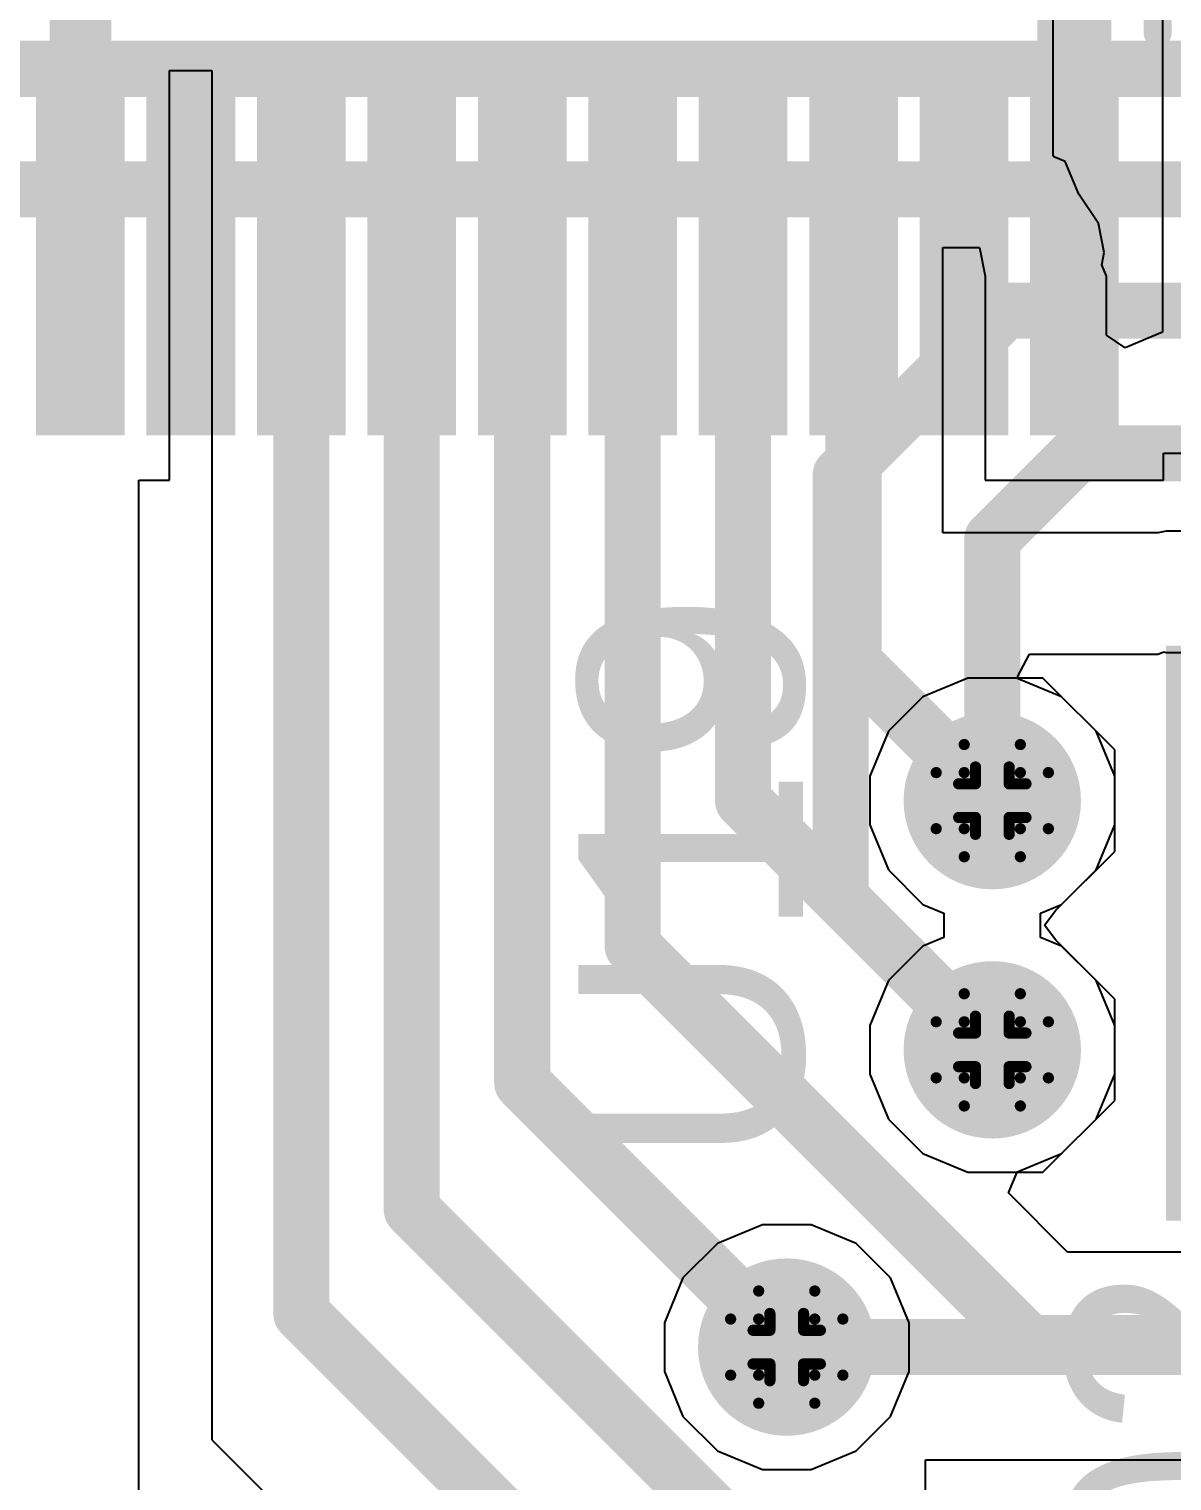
# Model space of a CAD drawing. Header units: inches. Extents: x -4 to 5258, y -4 to 5281.
# Drawn here: x 95.95 to 101.13, y 23.54 to 30.12 of the extents above; entities that cross this region are included whole.
import ezdxf

# ---------------------------------------------------------------- set-up
doc = ezdxf.new("R2010")
doc.units = ezdxf.units.IN
for name, color, linetype in [('Bottom Layer', 5, 'Continuous'), ('Bottom Solder', 6, 'Continuous'), ('Drill Drawing', 1, 'Continuous'), ('Layer 1', 16, 'Continuous'), ('Layer 2', 76, 'Continuous'), ('Top Layer', 1, 'Continuous'), ('Top Overlay', 2, 'Continuous'), ('Top Paste', 8, 'Continuous'), ('Top Solder', 216, 'Continuous'), ('Via Holes', 16, 'Continuous')]:
    doc.layers.add(name, color=color, linetype=linetype)
doc.styles.add('Arial', font='', dxfattribs={"height": 0.2})
doc.styles.get('Arial').set_extended_font_data('Arial')

# ---------------------------------------------------------------- blocks, each defined once
blk = doc.blocks.new('HTSSOP_38_EP_4_4___14')
at = {"layer": 'Top Layer'}
for points in [[(3.6, 4.65), (3.6, 4.35), (2, 4.35), (2, 4.65)], [(3.6, 4.1501), (3.6, 3.8501), (2, 3.8501), (2, 4.1501)], [(3.6, 3.65), (3.6, 3.35), (2, 3.35), (2, 3.65)], [(3.6, 3.1501), (3.6, 2.8501), (2, 2.8501), (2, 3.1501)], [(3.6, 2.65), (3.6, 2.35), (2, 2.35), (2, 2.65)], [(3.6, 2.1501), (3.6, 1.8501), (2, 1.8501), (2, 2.1501)], [(3.6, 1.65), (3.6, 1.35), (2, 1.35), (2, 1.65)], [(3.6, 1.1501), (3.6, 0.8501), (2, 0.8501), (2, 1.1501)], [(3.6, 0.65), (3.6, 0.35), (2, 0.35), (2, 0.65)], [(3.6, 0.1501), (3.6, -0.1499), (2, -0.1499), (2, 0.1501)]]:
    blk.add_hatch(color=1, dxfattribs=at).paths.add_polyline_path(points)
at = {"layer": 'Top Paste'}
for points in [[(3.6, 4.65), (3.6, 4.35), (2, 4.35), (2, 4.65)], [(3.6, 4.1501), (3.6, 3.8501), (2, 3.8501), (2, 4.1501)], [(3.6, 3.65), (3.6, 3.35), (2, 3.35), (2, 3.65)], [(3.6, 3.1501), (3.6, 2.8501), (2, 2.8501), (2, 3.1501)], [(3.6, 2.65), (3.6, 2.35), (2, 2.35), (2, 2.65)], [(3.6, 2.1501), (3.6, 1.8501), (2, 1.8501), (2, 2.1501)], [(3.6, 1.65), (3.6, 1.35), (2, 1.35), (2, 1.65)], [(3.6, 1.1501), (3.6, 0.8501), (2, 0.8501), (2, 1.1501)], [(3.6, 0.65), (3.6, 0.35), (2, 0.35), (2, 0.65)], [(3.6, 0.1501), (3.6, -0.1499), (2, -0.1499), (2, 0.1501)]]:
    blk.add_hatch(color=8, dxfattribs=at).paths.add_polyline_path(points)
at = {"layer": 'Top Solder'}
for points in [[(3.6508, 4.7008), (3.6508, 4.2992), (1.9492, 4.2992), (1.9492, 4.7008)], [(3.6508, 4.2009), (3.6508, 3.7993), (1.9492, 3.7993), (1.9492, 4.2009)], [(3.6508, 3.7008), (3.6508, 3.2992), (1.9492, 3.2992), (1.9492, 3.7008)], [(3.6508, 3.2009), (3.6508, 2.7993), (1.9492, 2.7993), (1.9492, 3.2009)], [(3.6508, 2.7008), (3.6508, 2.2992), (1.9492, 2.2992), (1.9492, 2.7008)], [(3.6508, 2.2009), (3.6508, 1.7993), (1.9492, 1.7993), (1.9492, 2.2009)], [(3.6508, 1.7008), (3.6508, 1.2992), (1.9492, 1.2992), (1.9492, 1.7008)], [(3.6508, 1.2009), (3.6508, 0.7993), (1.9492, 0.7993), (1.9492, 1.2009)], [(3.6508, 0.7008), (3.6508, 0.2992), (1.9492, 0.2992), (1.9492, 0.7008)], [(3.6508, 0.2009), (3.6508, -0.2007), (1.9492, -0.2007), (1.9492, 0.2009)]]:
    blk.add_hatch(color=216, dxfattribs=at).paths.add_polyline_path(points)
at = {"layer": 'Top Overlay'}
blk.add_lwpolyline([(1.8288, 4.8768, 0.127, 0.127, 0), (-1.8542, 4.8768, 0.127, 0.127, 0)], format="xyseb", dxfattribs=at)
blk.add_lwpolyline([(1.7971, 4.8768, 0.0635, 0.0635, 1), (1.8605, 4.8768, 0.0635, 0.0635, 1)], format="xyseb", close=True, dxfattribs=at)

msp = doc.modelspace()

# ---------------------------------------------------------------- hatches: boundary and pattern name
at = {"layer": 'Bottom Layer'}
h = msp.add_hatch(color=5, dxfattribs=at)
edge = h.paths.add_edge_path()
edge.add_arc((100.3137, 26.6233), 0.3, 0, 360)
h = msp.add_hatch(color=5, dxfattribs=at)
edge = h.paths.add_edge_path()
edge.add_arc((100.3137, 25.4952), 0.3, 0, 360)
h = msp.add_hatch(color=5, dxfattribs=at)
edge = h.paths.add_edge_path()
edge.add_arc((99.3831, 24.1496), 0.3, 0, 360)
at = {"layer": 'Bottom Solder'}
h = msp.add_hatch(color=6, dxfattribs=at)
edge = h.paths.add_edge_path()
edge.add_arc((100.3137, 26.6233), 0.4016, 0, 360)
h = msp.add_hatch(color=6, dxfattribs=at)
edge = h.paths.add_edge_path()
edge.add_arc((100.3137, 25.4952), 0.4016, 0, 360)
h = msp.add_hatch(color=6, dxfattribs=at)
edge = h.paths.add_edge_path()
edge.add_arc((99.3831, 24.1496), 0.4016, 0, 360)
at = {"layer": 'Layer 1'}
h = msp.add_hatch(color=16, dxfattribs=at)
edge = h.paths.add_edge_path()
edge.add_arc((100.3137, 26.6233), 0.3, 0, 360)
h = msp.add_hatch(color=16, dxfattribs=at)
edge = h.paths.add_edge_path()
edge.add_arc((100.3137, 25.4952), 0.3, 0, 360)
h = msp.add_hatch(color=16, dxfattribs=at)
edge = h.paths.add_edge_path()
edge.add_arc((99.3831, 24.1496), 0.3, 0, 360)
at = {"layer": 'Layer 2'}
h = msp.add_hatch(color=76, dxfattribs=at)
edge = h.paths.add_edge_path()
edge.add_arc((100.3137, 26.6233), 0.3, 0, 360)
h = msp.add_hatch(color=76, dxfattribs=at)
edge = h.paths.add_edge_path()
edge.add_arc((100.3137, 25.4952), 0.3, 0, 360)
h = msp.add_hatch(color=76, dxfattribs=at)
edge = h.paths.add_edge_path()
edge.add_arc((99.3831, 24.1496), 0.3, 0, 360)
at = {"layer": 'Top Layer'}
msp.add_hatch(color=1, dxfattribs=at).paths.add_polyline_path([(106.3405, 27.3251), (101.1005, 27.3251), (101.1005, 24.7222), (106.3405, 24.7222)])
h = msp.add_hatch(color=1, dxfattribs=at)
edge = h.paths.add_edge_path()
edge.add_arc((100.3137, 26.6233), 0.3, 0, 360)
h = msp.add_hatch(color=1, dxfattribs=at)
edge = h.paths.add_edge_path()
edge.add_arc((100.3137, 25.4952), 0.3, 0, 360)
h = msp.add_hatch(color=1, dxfattribs=at)
edge = h.paths.add_edge_path()
edge.add_arc((99.3831, 24.1496), 0.3, 0, 360)
at = {"layer": 'Top Solder'}
h = msp.add_hatch(color=216, dxfattribs=at)
edge = h.paths.add_edge_path()
edge.add_arc((100.3137, 26.6233), 0.4016, 0, 360)
h = msp.add_hatch(color=216, dxfattribs=at)
edge = h.paths.add_edge_path()
edge.add_arc((100.3137, 25.4952), 0.4016, 0, 360)
h = msp.add_hatch(color=216, dxfattribs=at)
edge = h.paths.add_edge_path()
edge.add_arc((99.3831, 24.1496), 0.4016, 0, 360)
at = {"layer": 'Via Holes'}
h = msp.add_hatch(color=7, dxfattribs=at)
edge = h.paths.add_edge_path()
edge.add_arc((100.3137, 26.6233), 0.15, 0, 360)
h = msp.add_hatch(color=7, dxfattribs=at)
edge = h.paths.add_edge_path()
edge.add_arc((100.3137, 25.4952), 0.15, 0, 360)
h = msp.add_hatch(color=7, dxfattribs=at)
edge = h.paths.add_edge_path()
edge.add_arc((99.3831, 24.1496), 0.15, 0, 360)

# ---------------------------------------------------------------- linework, layer by layer
at = {"layer": 'Bottom Layer'}
for p, q in [((100.2035, 27.1773), (99.9999, 27.093)), ((100.4239, 27.1773), (100.2035, 27.1773)), ((100.6275, 27.093), (100.4239, 27.1773)), ((99.9999, 27.093), (99.8441, 26.9371)), ((100.7834, 26.9371), (100.6275, 27.093)), ((99.8441, 26.9371), (99.7597, 26.7335)), ((100.8677, 26.7335), (100.7834, 26.9371)), ((99.7597, 26.7335), (99.7597, 26.5131)), ((100.8677, 26.5131), (100.8677, 26.7335)), ((99.7597, 26.5131), (99.8441, 26.3095)), ((100.7834, 26.3095), (100.8677, 26.5131)), ((99.8441, 26.3095), (99.9999, 26.1536)), ((100.6275, 26.1536), (100.7834, 26.3095)), ((99.9999, 26.1536), (100.095, 26.1142)), ((100.095, 26.1142), (100.095, 26.0043)), ((100.5324, 26.1142), (100.6275, 26.1536)), ((100.5324, 26.0043), (100.5324, 26.1142)), ((99.9999, 25.9649), (99.8441, 25.809)), ((100.095, 26.0043), (99.9999, 25.9649)), ((100.6275, 25.9649), (100.5324, 26.0043)), ((100.7834, 25.809), (100.6275, 25.9649)), ((99.8441, 25.809), (99.7597, 25.6054)), ((100.8677, 25.6054), (100.7834, 25.809)), ((99.7597, 25.6054), (99.7597, 25.385)), ((100.8677, 25.385), (100.8677, 25.6054)), ((99.7597, 25.385), (99.8441, 25.1814)), ((100.7834, 25.1814), (100.8677, 25.385)), ((99.8441, 25.1814), (99.9999, 25.0256)), ((100.6275, 25.0256), (100.7834, 25.1814)), ((99.9999, 25.0256), (100.2035, 24.9412)), ((100.4239, 24.9412), (100.6275, 25.0256)), ((100.2035, 24.9412), (100.4239, 24.9412)), ((99.2729, 24.7036), (99.0693, 24.6193)), ((99.4933, 24.7036), (99.2729, 24.7036)), ((99.6969, 24.6193), (99.4933, 24.7036)), ((99.0693, 24.6193), (98.9134, 24.4634)), ((99.8528, 24.4634), (99.6969, 24.6193)), ((98.9134, 24.4634), (98.8291, 24.2598)), ((99.9371, 24.2598), (99.8528, 24.4634)), ((98.8291, 24.2598), (98.8291, 24.0394)), ((99.9371, 24.0394), (99.9371, 24.2598)), ((98.8291, 24.0394), (98.9134, 23.8358)), ((99.8528, 23.8358), (99.9371, 24.0394)), ((98.9134, 23.8358), (99.0693, 23.68)), ((99.6969, 23.68), (99.8528, 23.8358)), ((99.0693, 23.68), (99.2729, 23.5956)), ((99.4933, 23.5956), (99.6969, 23.68)), ((99.2729, 23.5956), (99.4933, 23.5956))]:
    msp.add_line(p, q, dxfattribs=at)
at = {"layer": 'Drill Drawing'}
for points in [[(100.1867, 26.7503, 0.0508, 0.0508, 0), (100.1867, 26.8773, 0.0508, 0.0508, 0)], [(100.1867, 26.8773, 0.0508, 0.0508, 0), (100.4407, 26.8773, 0.0508, 0.0508, 0)], [(100.4407, 26.7503, 0.0508, 0.0508, 0), (100.4407, 26.8773, 0.0508, 0.0508, 0)], [(100.0597, 26.4963, 0.0508, 0.0508, 0), (100.0597, 26.7503, 0.0508, 0.0508, 0)], [(100.0597, 26.7503, 0.0508, 0.0508, 0), (100.1867, 26.7503, 0.0508, 0.0508, 0)], [(100.2375, 26.6995, 0.0508, 0.0508, 0), (100.2375, 26.7757, 0.0508, 0.0508, 0)], [(100.2375, 26.7757, 0.0508, 0.0508, 0), (100.3899, 26.7757, 0.0508, 0.0508, 0)], [(100.3899, 26.6995, 0.0508, 0.0508, 0), (100.3899, 26.7757, 0.0508, 0.0508, 0)], [(100.4407, 26.7503, 0.0508, 0.0508, 0), (100.5677, 26.7503, 0.0508, 0.0508, 0)], [(100.5677, 26.4963, 0.0508, 0.0508, 0), (100.5677, 26.7503, 0.0508, 0.0508, 0)], [(100.1613, 26.5471, 0.0508, 0.0508, 0), (100.1613, 26.6995, 0.0508, 0.0508, 0)], [(100.1613, 26.6995, 0.0508, 0.0508, 0), (100.2375, 26.6995, 0.0508, 0.0508, 0)], [(100.3899, 26.6995, 0.0508, 0.0508, 0), (100.4661, 26.6995, 0.0508, 0.0508, 0)], [(100.4661, 26.5471, 0.0508, 0.0508, 0), (100.4661, 26.6995, 0.0508, 0.0508, 0)], [(100.1613, 26.5471, 0.0508, 0.0508, 0), (100.2375, 26.5471, 0.0508, 0.0508, 0)], [(100.2375, 26.4709, 0.0508, 0.0508, 0), (100.2375, 26.5471, 0.0508, 0.0508, 0)], [(100.3899, 26.5471, 0.0508, 0.0508, 0), (100.4661, 26.5471, 0.0508, 0.0508, 0)], [(100.3899, 26.4709, 0.0508, 0.0508, 0), (100.3899, 26.5471, 0.0508, 0.0508, 0)], [(100.0597, 26.4963, 0.0508, 0.0508, 0), (100.1867, 26.4963, 0.0508, 0.0508, 0)], [(100.1867, 26.3693, 0.0508, 0.0508, 0), (100.1867, 26.4963, 0.0508, 0.0508, 0)], [(100.2375, 26.4709, 0.0508, 0.0508, 0), (100.3899, 26.4709, 0.0508, 0.0508, 0)], [(100.4407, 26.4963, 0.0508, 0.0508, 0), (100.5677, 26.4963, 0.0508, 0.0508, 0)], [(100.4407, 26.3693, 0.0508, 0.0508, 0), (100.4407, 26.4963, 0.0508, 0.0508, 0)], [(100.1867, 26.3693, 0.0508, 0.0508, 0), (100.4407, 26.3693, 0.0508, 0.0508, 0)], [(100.1867, 25.6222, 0.0508, 0.0508, 0), (100.1867, 25.7492, 0.0508, 0.0508, 0)], [(100.1867, 25.7492, 0.0508, 0.0508, 0), (100.4407, 25.7492, 0.0508, 0.0508, 0)], [(100.4407, 25.6222, 0.0508, 0.0508, 0), (100.4407, 25.7492, 0.0508, 0.0508, 0)], [(100.0597, 25.3682, 0.0508, 0.0508, 0), (100.0597, 25.6222, 0.0508, 0.0508, 0)], [(100.0597, 25.6222, 0.0508, 0.0508, 0), (100.1867, 25.6222, 0.0508, 0.0508, 0)], [(100.2375, 25.5714, 0.0508, 0.0508, 0), (100.2375, 25.6476, 0.0508, 0.0508, 0)], [(100.2375, 25.6476, 0.0508, 0.0508, 0), (100.3899, 25.6476, 0.0508, 0.0508, 0)], [(100.3899, 25.5714, 0.0508, 0.0508, 0), (100.3899, 25.6476, 0.0508, 0.0508, 0)], [(100.4407, 25.6222, 0.0508, 0.0508, 0), (100.5677, 25.6222, 0.0508, 0.0508, 0)], [(100.5677, 25.3682, 0.0508, 0.0508, 0), (100.5677, 25.6222, 0.0508, 0.0508, 0)], [(100.1613, 25.419, 0.0508, 0.0508, 0), (100.1613, 25.5714, 0.0508, 0.0508, 0)], [(100.1613, 25.5714, 0.0508, 0.0508, 0), (100.2375, 25.5714, 0.0508, 0.0508, 0)], [(100.3899, 25.5714, 0.0508, 0.0508, 0), (100.4661, 25.5714, 0.0508, 0.0508, 0)], [(100.4661, 25.419, 0.0508, 0.0508, 0), (100.4661, 25.5714, 0.0508, 0.0508, 0)], [(100.1613, 25.419, 0.0508, 0.0508, 0), (100.2375, 25.419, 0.0508, 0.0508, 0)], [(100.2375, 25.3428, 0.0508, 0.0508, 0), (100.2375, 25.419, 0.0508, 0.0508, 0)], [(100.3899, 25.419, 0.0508, 0.0508, 0), (100.4661, 25.419, 0.0508, 0.0508, 0)], [(100.3899, 25.3428, 0.0508, 0.0508, 0), (100.3899, 25.419, 0.0508, 0.0508, 0)], [(100.0597, 25.3682, 0.0508, 0.0508, 0), (100.1867, 25.3682, 0.0508, 0.0508, 0)], [(100.1867, 25.2412, 0.0508, 0.0508, 0), (100.1867, 25.3682, 0.0508, 0.0508, 0)], [(100.4407, 25.3682, 0.0508, 0.0508, 0), (100.5677, 25.3682, 0.0508, 0.0508, 0)], [(100.4407, 25.2412, 0.0508, 0.0508, 0), (100.4407, 25.3682, 0.0508, 0.0508, 0)], [(100.2375, 25.3428, 0.0508, 0.0508, 0), (100.3899, 25.3428, 0.0508, 0.0508, 0)], [(100.1867, 25.2412, 0.0508, 0.0508, 0), (100.4407, 25.2412, 0.0508, 0.0508, 0)], [(99.2561, 24.2766, 0.0508, 0.0508, 0), (99.2561, 24.4036, 0.0508, 0.0508, 0)], [(99.2561, 24.4036, 0.0508, 0.0508, 0), (99.5101, 24.4036, 0.0508, 0.0508, 0)], [(99.5101, 24.2766, 0.0508, 0.0508, 0), (99.5101, 24.4036, 0.0508, 0.0508, 0)], [(99.3069, 24.2258, 0.0508, 0.0508, 0), (99.3069, 24.302, 0.0508, 0.0508, 0)], [(99.3069, 24.302, 0.0508, 0.0508, 0), (99.4593, 24.302, 0.0508, 0.0508, 0)], [(99.4593, 24.2258, 0.0508, 0.0508, 0), (99.4593, 24.302, 0.0508, 0.0508, 0)], [(99.1291, 24.0226, 0.0508, 0.0508, 0), (99.1291, 24.2766, 0.0508, 0.0508, 0)], [(99.1291, 24.2766, 0.0508, 0.0508, 0), (99.2561, 24.2766, 0.0508, 0.0508, 0)], [(99.5101, 24.2766, 0.0508, 0.0508, 0), (99.6371, 24.2766, 0.0508, 0.0508, 0)], [(99.6371, 24.0226, 0.0508, 0.0508, 0), (99.6371, 24.2766, 0.0508, 0.0508, 0)], [(99.2307, 24.0734, 0.0508, 0.0508, 0), (99.2307, 24.2258, 0.0508, 0.0508, 0)], [(99.2307, 24.2258, 0.0508, 0.0508, 0), (99.3069, 24.2258, 0.0508, 0.0508, 0)], [(99.4593, 24.2258, 0.0508, 0.0508, 0), (99.5355, 24.2258, 0.0508, 0.0508, 0)], [(99.5355, 24.0734, 0.0508, 0.0508, 0), (99.5355, 24.2258, 0.0508, 0.0508, 0)], [(99.2307, 24.0734, 0.0508, 0.0508, 0), (99.3069, 24.0734, 0.0508, 0.0508, 0)], [(99.3069, 23.9972, 0.0508, 0.0508, 0), (99.3069, 24.0734, 0.0508, 0.0508, 0)], [(99.4593, 24.0734, 0.0508, 0.0508, 0), (99.5355, 24.0734, 0.0508, 0.0508, 0)], [(99.4593, 23.9972, 0.0508, 0.0508, 0), (99.4593, 24.0734, 0.0508, 0.0508, 0)], [(99.1291, 24.0226, 0.0508, 0.0508, 0), (99.2561, 24.0226, 0.0508, 0.0508, 0)], [(99.2561, 23.8956, 0.0508, 0.0508, 0), (99.2561, 24.0226, 0.0508, 0.0508, 0)], [(99.3069, 23.9972, 0.0508, 0.0508, 0), (99.4593, 23.9972, 0.0508, 0.0508, 0)], [(99.5101, 24.0226, 0.0508, 0.0508, 0), (99.6371, 24.0226, 0.0508, 0.0508, 0)], [(99.5101, 23.8956, 0.0508, 0.0508, 0), (99.5101, 24.0226, 0.0508, 0.0508, 0)], [(99.2561, 23.8956, 0.0508, 0.0508, 0), (99.5101, 23.8956, 0.0508, 0.0508, 0)]]:
    msp.add_lwpolyline(points, format="xyseb", dxfattribs=at)
for points in [[(100.174, 26.8773, 0.0254, 0.0254, 1), (100.1994, 26.8773, 0.0254, 0.0254, 1)], [(100.174, 26.8773, 0.0254, 0.0254, 1), (100.1994, 26.8773, 0.0254, 0.0254, 1)], [(100.428, 26.8773, 0.0254, 0.0254, 1), (100.4534, 26.8773, 0.0254, 0.0254, 1)], [(100.428, 26.8773, 0.0254, 0.0254, 1), (100.4534, 26.8773, 0.0254, 0.0254, 1)], [(100.047, 26.7503, 0.0254, 0.0254, 1), (100.0724, 26.7503, 0.0254, 0.0254, 1)], [(100.047, 26.7503, 0.0254, 0.0254, 1), (100.0724, 26.7503, 0.0254, 0.0254, 1)], [(100.174, 26.7503, 0.0254, 0.0254, 1), (100.1994, 26.7503, 0.0254, 0.0254, 1)], [(100.174, 26.7503, 0.0254, 0.0254, 1), (100.1994, 26.7503, 0.0254, 0.0254, 1)], [(100.2248, 26.7757, 0.0254, 0.0254, 1), (100.2502, 26.7757, 0.0254, 0.0254, 1)], [(100.2248, 26.7757, 0.0254, 0.0254, 1), (100.2502, 26.7757, 0.0254, 0.0254, 1)], [(100.3772, 26.7757, 0.0254, 0.0254, 1), (100.4026, 26.7757, 0.0254, 0.0254, 1)], [(100.3772, 26.7757, 0.0254, 0.0254, 1), (100.4026, 26.7757, 0.0254, 0.0254, 1)], [(100.428, 26.7503, 0.0254, 0.0254, 1), (100.4534, 26.7503, 0.0254, 0.0254, 1)], [(100.428, 26.7503, 0.0254, 0.0254, 1), (100.4534, 26.7503, 0.0254, 0.0254, 1)], [(100.555, 26.7503, 0.0254, 0.0254, 1), (100.5804, 26.7503, 0.0254, 0.0254, 1)], [(100.555, 26.7503, 0.0254, 0.0254, 1), (100.5804, 26.7503, 0.0254, 0.0254, 1)], [(100.1486, 26.6995, 0.0254, 0.0254, 1), (100.174, 26.6995, 0.0254, 0.0254, 1)], [(100.1486, 26.6995, 0.0254, 0.0254, 1), (100.174, 26.6995, 0.0254, 0.0254, 1)], [(100.2248, 26.6995, 0.0254, 0.0254, 1), (100.2502, 26.6995, 0.0254, 0.0254, 1)], [(100.2248, 26.6995, 0.0254, 0.0254, 1), (100.2502, 26.6995, 0.0254, 0.0254, 1)], [(100.3772, 26.6995, 0.0254, 0.0254, 1), (100.4026, 26.6995, 0.0254, 0.0254, 1)], [(100.3772, 26.6995, 0.0254, 0.0254, 1), (100.4026, 26.6995, 0.0254, 0.0254, 1)], [(100.4534, 26.6995, 0.0254, 0.0254, 1), (100.4788, 26.6995, 0.0254, 0.0254, 1)], [(100.4534, 26.6995, 0.0254, 0.0254, 1), (100.4788, 26.6995, 0.0254, 0.0254, 1)], [(100.1486, 26.5471, 0.0254, 0.0254, 1), (100.174, 26.5471, 0.0254, 0.0254, 1)], [(100.1486, 26.5471, 0.0254, 0.0254, 1), (100.174, 26.5471, 0.0254, 0.0254, 1)], [(100.2248, 26.5471, 0.0254, 0.0254, 1), (100.2502, 26.5471, 0.0254, 0.0254, 1)], [(100.2248, 26.5471, 0.0254, 0.0254, 1), (100.2502, 26.5471, 0.0254, 0.0254, 1)], [(100.3772, 26.5471, 0.0254, 0.0254, 1), (100.4026, 26.5471, 0.0254, 0.0254, 1)], [(100.3772, 26.5471, 0.0254, 0.0254, 1), (100.4026, 26.5471, 0.0254, 0.0254, 1)], [(100.4534, 26.5471, 0.0254, 0.0254, 1), (100.4788, 26.5471, 0.0254, 0.0254, 1)], [(100.4534, 26.5471, 0.0254, 0.0254, 1), (100.4788, 26.5471, 0.0254, 0.0254, 1)], [(100.047, 26.4963, 0.0254, 0.0254, 1), (100.0724, 26.4963, 0.0254, 0.0254, 1)], [(100.047, 26.4963, 0.0254, 0.0254, 1), (100.0724, 26.4963, 0.0254, 0.0254, 1)], [(100.174, 26.4963, 0.0254, 0.0254, 1), (100.1994, 26.4963, 0.0254, 0.0254, 1)], [(100.174, 26.4963, 0.0254, 0.0254, 1), (100.1994, 26.4963, 0.0254, 0.0254, 1)], [(100.2248, 26.4709, 0.0254, 0.0254, 1), (100.2502, 26.4709, 0.0254, 0.0254, 1)], [(100.2248, 26.4709, 0.0254, 0.0254, 1), (100.2502, 26.4709, 0.0254, 0.0254, 1)], [(100.3772, 26.4709, 0.0254, 0.0254, 1), (100.4026, 26.4709, 0.0254, 0.0254, 1)], [(100.3772, 26.4709, 0.0254, 0.0254, 1), (100.4026, 26.4709, 0.0254, 0.0254, 1)], [(100.428, 26.4963, 0.0254, 0.0254, 1), (100.4534, 26.4963, 0.0254, 0.0254, 1)], [(100.428, 26.4963, 0.0254, 0.0254, 1), (100.4534, 26.4963, 0.0254, 0.0254, 1)], [(100.555, 26.4963, 0.0254, 0.0254, 1), (100.5804, 26.4963, 0.0254, 0.0254, 1)], [(100.555, 26.4963, 0.0254, 0.0254, 1), (100.5804, 26.4963, 0.0254, 0.0254, 1)], [(100.174, 26.3693, 0.0254, 0.0254, 1), (100.1994, 26.3693, 0.0254, 0.0254, 1)], [(100.174, 26.3693, 0.0254, 0.0254, 1), (100.1994, 26.3693, 0.0254, 0.0254, 1)], [(100.428, 26.3693, 0.0254, 0.0254, 1), (100.4534, 26.3693, 0.0254, 0.0254, 1)], [(100.428, 26.3693, 0.0254, 0.0254, 1), (100.4534, 26.3693, 0.0254, 0.0254, 1)], [(100.174, 25.7492, 0.0254, 0.0254, 1), (100.1994, 25.7492, 0.0254, 0.0254, 1)], [(100.174, 25.7492, 0.0254, 0.0254, 1), (100.1994, 25.7492, 0.0254, 0.0254, 1)], [(100.428, 25.7492, 0.0254, 0.0254, 1), (100.4534, 25.7492, 0.0254, 0.0254, 1)], [(100.428, 25.7492, 0.0254, 0.0254, 1), (100.4534, 25.7492, 0.0254, 0.0254, 1)], [(100.047, 25.6222, 0.0254, 0.0254, 1), (100.0724, 25.6222, 0.0254, 0.0254, 1)], [(100.047, 25.6222, 0.0254, 0.0254, 1), (100.0724, 25.6222, 0.0254, 0.0254, 1)], [(100.174, 25.6222, 0.0254, 0.0254, 1), (100.1994, 25.6222, 0.0254, 0.0254, 1)], [(100.174, 25.6222, 0.0254, 0.0254, 1), (100.1994, 25.6222, 0.0254, 0.0254, 1)], [(100.2248, 25.6476, 0.0254, 0.0254, 1), (100.2502, 25.6476, 0.0254, 0.0254, 1)], [(100.2248, 25.6476, 0.0254, 0.0254, 1), (100.2502, 25.6476, 0.0254, 0.0254, 1)], [(100.3772, 25.6476, 0.0254, 0.0254, 1), (100.4026, 25.6476, 0.0254, 0.0254, 1)], [(100.3772, 25.6476, 0.0254, 0.0254, 1), (100.4026, 25.6476, 0.0254, 0.0254, 1)], [(100.428, 25.6222, 0.0254, 0.0254, 1), (100.4534, 25.6222, 0.0254, 0.0254, 1)], [(100.428, 25.6222, 0.0254, 0.0254, 1), (100.4534, 25.6222, 0.0254, 0.0254, 1)], [(100.555, 25.6222, 0.0254, 0.0254, 1), (100.5804, 25.6222, 0.0254, 0.0254, 1)], [(100.555, 25.6222, 0.0254, 0.0254, 1), (100.5804, 25.6222, 0.0254, 0.0254, 1)], [(100.1486, 25.5714, 0.0254, 0.0254, 1), (100.174, 25.5714, 0.0254, 0.0254, 1)], [(100.1486, 25.5714, 0.0254, 0.0254, 1), (100.174, 25.5714, 0.0254, 0.0254, 1)], [(100.2248, 25.5714, 0.0254, 0.0254, 1), (100.2502, 25.5714, 0.0254, 0.0254, 1)], [(100.2248, 25.5714, 0.0254, 0.0254, 1), (100.2502, 25.5714, 0.0254, 0.0254, 1)], [(100.3772, 25.5714, 0.0254, 0.0254, 1), (100.4026, 25.5714, 0.0254, 0.0254, 1)], [(100.3772, 25.5714, 0.0254, 0.0254, 1), (100.4026, 25.5714, 0.0254, 0.0254, 1)], [(100.4534, 25.5714, 0.0254, 0.0254, 1), (100.4788, 25.5714, 0.0254, 0.0254, 1)], [(100.4534, 25.5714, 0.0254, 0.0254, 1), (100.4788, 25.5714, 0.0254, 0.0254, 1)], [(100.1486, 25.419, 0.0254, 0.0254, 1), (100.174, 25.419, 0.0254, 0.0254, 1)], [(100.1486, 25.419, 0.0254, 0.0254, 1), (100.174, 25.419, 0.0254, 0.0254, 1)], [(100.2248, 25.419, 0.0254, 0.0254, 1), (100.2502, 25.419, 0.0254, 0.0254, 1)], [(100.2248, 25.419, 0.0254, 0.0254, 1), (100.2502, 25.419, 0.0254, 0.0254, 1)], [(100.3772, 25.419, 0.0254, 0.0254, 1), (100.4026, 25.419, 0.0254, 0.0254, 1)], [(100.3772, 25.419, 0.0254, 0.0254, 1), (100.4026, 25.419, 0.0254, 0.0254, 1)], [(100.4534, 25.419, 0.0254, 0.0254, 1), (100.4788, 25.419, 0.0254, 0.0254, 1)], [(100.4534, 25.419, 0.0254, 0.0254, 1), (100.4788, 25.419, 0.0254, 0.0254, 1)], [(100.047, 25.3682, 0.0254, 0.0254, 1), (100.0724, 25.3682, 0.0254, 0.0254, 1)], [(100.047, 25.3682, 0.0254, 0.0254, 1), (100.0724, 25.3682, 0.0254, 0.0254, 1)], [(100.174, 25.3682, 0.0254, 0.0254, 1), (100.1994, 25.3682, 0.0254, 0.0254, 1)], [(100.174, 25.3682, 0.0254, 0.0254, 1), (100.1994, 25.3682, 0.0254, 0.0254, 1)], [(100.428, 25.3682, 0.0254, 0.0254, 1), (100.4534, 25.3682, 0.0254, 0.0254, 1)], [(100.428, 25.3682, 0.0254, 0.0254, 1), (100.4534, 25.3682, 0.0254, 0.0254, 1)], [(100.555, 25.3682, 0.0254, 0.0254, 1), (100.5804, 25.3682, 0.0254, 0.0254, 1)], [(100.555, 25.3682, 0.0254, 0.0254, 1), (100.5804, 25.3682, 0.0254, 0.0254, 1)], [(100.2248, 25.3428, 0.0254, 0.0254, 1), (100.2502, 25.3428, 0.0254, 0.0254, 1)], [(100.2248, 25.3428, 0.0254, 0.0254, 1), (100.2502, 25.3428, 0.0254, 0.0254, 1)], [(100.3772, 25.3428, 0.0254, 0.0254, 1), (100.4026, 25.3428, 0.0254, 0.0254, 1)], [(100.3772, 25.3428, 0.0254, 0.0254, 1), (100.4026, 25.3428, 0.0254, 0.0254, 1)], [(100.174, 25.2412, 0.0254, 0.0254, 1), (100.1994, 25.2412, 0.0254, 0.0254, 1)], [(100.174, 25.2412, 0.0254, 0.0254, 1), (100.1994, 25.2412, 0.0254, 0.0254, 1)], [(100.428, 25.2412, 0.0254, 0.0254, 1), (100.4534, 25.2412, 0.0254, 0.0254, 1)], [(100.428, 25.2412, 0.0254, 0.0254, 1), (100.4534, 25.2412, 0.0254, 0.0254, 1)], [(99.2434, 24.4036, 0.0254, 0.0254, 1), (99.2688, 24.4036, 0.0254, 0.0254, 1)], [(99.2434, 24.4036, 0.0254, 0.0254, 1), (99.2688, 24.4036, 0.0254, 0.0254, 1)], [(99.4974, 24.4036, 0.0254, 0.0254, 1), (99.5228, 24.4036, 0.0254, 0.0254, 1)], [(99.4974, 24.4036, 0.0254, 0.0254, 1), (99.5228, 24.4036, 0.0254, 0.0254, 1)], [(99.2942, 24.302, 0.0254, 0.0254, 1), (99.3196, 24.302, 0.0254, 0.0254, 1)], [(99.2942, 24.302, 0.0254, 0.0254, 1), (99.3196, 24.302, 0.0254, 0.0254, 1)], [(99.4466, 24.302, 0.0254, 0.0254, 1), (99.472, 24.302, 0.0254, 0.0254, 1)], [(99.4466, 24.302, 0.0254, 0.0254, 1), (99.472, 24.302, 0.0254, 0.0254, 1)], [(99.1164, 24.2766, 0.0254, 0.0254, 1), (99.1418, 24.2766, 0.0254, 0.0254, 1)], [(99.1164, 24.2766, 0.0254, 0.0254, 1), (99.1418, 24.2766, 0.0254, 0.0254, 1)], [(99.2434, 24.2766, 0.0254, 0.0254, 1), (99.2688, 24.2766, 0.0254, 0.0254, 1)], [(99.2434, 24.2766, 0.0254, 0.0254, 1), (99.2688, 24.2766, 0.0254, 0.0254, 1)], [(99.4974, 24.2766, 0.0254, 0.0254, 1), (99.5228, 24.2766, 0.0254, 0.0254, 1)], [(99.4974, 24.2766, 0.0254, 0.0254, 1), (99.5228, 24.2766, 0.0254, 0.0254, 1)], [(99.6244, 24.2766, 0.0254, 0.0254, 1), (99.6498, 24.2766, 0.0254, 0.0254, 1)], [(99.6244, 24.2766, 0.0254, 0.0254, 1), (99.6498, 24.2766, 0.0254, 0.0254, 1)], [(99.218, 24.2258, 0.0254, 0.0254, 1), (99.2434, 24.2258, 0.0254, 0.0254, 1)], [(99.218, 24.2258, 0.0254, 0.0254, 1), (99.2434, 24.2258, 0.0254, 0.0254, 1)], [(99.2942, 24.2258, 0.0254, 0.0254, 1), (99.3196, 24.2258, 0.0254, 0.0254, 1)], [(99.2942, 24.2258, 0.0254, 0.0254, 1), (99.3196, 24.2258, 0.0254, 0.0254, 1)], [(99.4466, 24.2258, 0.0254, 0.0254, 1), (99.472, 24.2258, 0.0254, 0.0254, 1)], [(99.4466, 24.2258, 0.0254, 0.0254, 1), (99.472, 24.2258, 0.0254, 0.0254, 1)], [(99.5228, 24.2258, 0.0254, 0.0254, 1), (99.5482, 24.2258, 0.0254, 0.0254, 1)], [(99.5228, 24.2258, 0.0254, 0.0254, 1), (99.5482, 24.2258, 0.0254, 0.0254, 1)], [(99.218, 24.0734, 0.0254, 0.0254, 1), (99.2434, 24.0734, 0.0254, 0.0254, 1)], [(99.218, 24.0734, 0.0254, 0.0254, 1), (99.2434, 24.0734, 0.0254, 0.0254, 1)], [(99.2942, 24.0734, 0.0254, 0.0254, 1), (99.3196, 24.0734, 0.0254, 0.0254, 1)], [(99.2942, 24.0734, 0.0254, 0.0254, 1), (99.3196, 24.0734, 0.0254, 0.0254, 1)], [(99.4466, 24.0734, 0.0254, 0.0254, 1), (99.472, 24.0734, 0.0254, 0.0254, 1)], [(99.4466, 24.0734, 0.0254, 0.0254, 1), (99.472, 24.0734, 0.0254, 0.0254, 1)], [(99.5228, 24.0734, 0.0254, 0.0254, 1), (99.5482, 24.0734, 0.0254, 0.0254, 1)], [(99.5228, 24.0734, 0.0254, 0.0254, 1), (99.5482, 24.0734, 0.0254, 0.0254, 1)], [(99.1164, 24.0226, 0.0254, 0.0254, 1), (99.1418, 24.0226, 0.0254, 0.0254, 1)], [(99.1164, 24.0226, 0.0254, 0.0254, 1), (99.1418, 24.0226, 0.0254, 0.0254, 1)], [(99.2434, 24.0226, 0.0254, 0.0254, 1), (99.2688, 24.0226, 0.0254, 0.0254, 1)], [(99.2434, 24.0226, 0.0254, 0.0254, 1), (99.2688, 24.0226, 0.0254, 0.0254, 1)], [(99.2942, 23.9972, 0.0254, 0.0254, 1), (99.3196, 23.9972, 0.0254, 0.0254, 1)], [(99.2942, 23.9972, 0.0254, 0.0254, 1), (99.3196, 23.9972, 0.0254, 0.0254, 1)], [(99.4466, 23.9972, 0.0254, 0.0254, 1), (99.472, 23.9972, 0.0254, 0.0254, 1)], [(99.4466, 23.9972, 0.0254, 0.0254, 1), (99.472, 23.9972, 0.0254, 0.0254, 1)], [(99.4974, 24.0226, 0.0254, 0.0254, 1), (99.5228, 24.0226, 0.0254, 0.0254, 1)], [(99.4974, 24.0226, 0.0254, 0.0254, 1), (99.5228, 24.0226, 0.0254, 0.0254, 1)], [(99.6244, 24.0226, 0.0254, 0.0254, 1), (99.6498, 24.0226, 0.0254, 0.0254, 1)], [(99.6244, 24.0226, 0.0254, 0.0254, 1), (99.6498, 24.0226, 0.0254, 0.0254, 1)], [(99.2434, 23.8956, 0.0254, 0.0254, 1), (99.2688, 23.8956, 0.0254, 0.0254, 1)], [(99.2434, 23.8956, 0.0254, 0.0254, 1), (99.2688, 23.8956, 0.0254, 0.0254, 1)], [(99.4974, 23.8956, 0.0254, 0.0254, 1), (99.5228, 23.8956, 0.0254, 0.0254, 1)], [(99.4974, 23.8956, 0.0254, 0.0254, 1), (99.5228, 23.8956, 0.0254, 0.0254, 1)]]:
    msp.add_lwpolyline(points, format="xyseb", close=True, dxfattribs=at)
at = {"layer": 'Layer 1'}
for p, q in [((100.2035, 27.1773), (99.9999, 27.093)), ((100.4239, 27.1773), (100.2035, 27.1773)), ((100.6275, 27.093), (100.4239, 27.1773)), ((99.9999, 27.093), (99.8441, 26.9371)), ((100.7834, 26.9371), (100.6275, 27.093)), ((99.8441, 26.9371), (99.7597, 26.7335)), ((100.8677, 26.7335), (100.7834, 26.9371)), ((99.7597, 26.7335), (99.7597, 26.5131)), ((100.8677, 26.5131), (100.8677, 26.7335)), ((99.7597, 26.5131), (99.8441, 26.3095)), ((100.7834, 26.3095), (100.8677, 26.5131)), ((99.8441, 26.3095), (99.9999, 26.1536)), ((100.6275, 26.1536), (100.7834, 26.3095)), ((99.9999, 26.1536), (100.095, 26.1142)), ((100.095, 26.1142), (100.095, 26.0043)), ((100.5324, 26.1142), (100.6275, 26.1536)), ((100.5324, 26.0043), (100.5324, 26.1142)), ((99.9999, 25.9649), (99.8441, 25.809)), ((100.095, 26.0043), (99.9999, 25.9649)), ((100.6275, 25.9649), (100.5324, 26.0043)), ((100.7834, 25.809), (100.6275, 25.9649)), ((99.8441, 25.809), (99.7597, 25.6054)), ((100.8677, 25.6054), (100.7834, 25.809)), ((99.7597, 25.6054), (99.7597, 25.385)), ((100.8677, 25.385), (100.8677, 25.6054)), ((99.7597, 25.385), (99.8441, 25.1814)), ((100.7834, 25.1814), (100.8677, 25.385)), ((99.8441, 25.1814), (99.9999, 25.0256)), ((100.6275, 25.0256), (100.7834, 25.1814)), ((99.9999, 25.0256), (100.2035, 24.9412)), ((100.4239, 24.9412), (100.6275, 25.0256)), ((100.2035, 24.9412), (100.4239, 24.9412)), ((99.2729, 24.7036), (99.0693, 24.6193)), ((99.4933, 24.7036), (99.2729, 24.7036)), ((99.6969, 24.6193), (99.4933, 24.7036)), ((99.0693, 24.6193), (98.9134, 24.4634)), ((99.8528, 24.4634), (99.6969, 24.6193)), ((98.9134, 24.4634), (98.8291, 24.2598)), ((99.9371, 24.2598), (99.8528, 24.4634)), ((98.8291, 24.2598), (98.8291, 24.0394)), ((99.9371, 24.0394), (99.9371, 24.2598)), ((98.8291, 24.0394), (98.9134, 23.8358)), ((99.8528, 23.8358), (99.9371, 24.0394)), ((98.9134, 23.8358), (99.0693, 23.68)), ((99.6969, 23.68), (99.8528, 23.8358)), ((99.0693, 23.68), (99.2729, 23.5956)), ((99.4933, 23.5956), (99.6969, 23.68)), ((99.2729, 23.5956), (99.4933, 23.5956))]:
    msp.add_line(p, q, dxfattribs=at)
at = {"layer": 'Layer 2'}
for points in [[(52.7677, 29.936, 0.254, 0.254, 0), (122.0837, 29.936, 0.254, 0.254, 0)], [(53.0426, 29.391, 0.254, 0.254, 0), (116.0246, 29.391, 0.254, 0.254, 0)], [(99.6272, 28.097, 0.254, 0.254, 0), (100.3712, 28.841, 0.254, 0.254, 0)], [(100.3712, 28.841, 0.254, 0.254, 0), (108.1323, 28.841, 0.254, 0.254, 0)], [(100.3137, 27.809, 0.254, 0.254, 0), (100.7004, 28.1957, 0.254, 0.254, 0)], [(100.7004, 28.1957, 0.254, 0.254, 0), (107.8568, 28.1957, 0.254, 0.254, 0)], [(99.6272, 26.1818, 0.254, 0.254, 0), (99.6272, 28.097, 0.254, 0.254, 0)], [(100.3137, 26.6233, 0.254, 0.254, 0), (100.3137, 27.809, 0.254, 0.254, 0)], [(99.6272, 26.1818, 0.254, 0.254, 0), (100.3137, 25.4952, 0.254, 0.254, 0)], [(99.3831, 24.1496, 0.254, 0.254, 0), (106.9239, 24.1496, 0.254, 0.254, 0)]]:
    msp.add_lwpolyline(points, format="xyseb", dxfattribs=at)
for points in [[(100.3077, 28.841, 0.127, 0.127, 1), (100.4347, 28.841, 0.127, 0.127, 1)], [(100.3077, 28.841, 0.127, 0.127, 1), (100.4347, 28.841, 0.127, 0.127, 1)], [(100.6369, 28.1957, 0.127, 0.127, 1), (100.7639, 28.1957, 0.127, 0.127, 1)], [(100.6369, 28.1957, 0.127, 0.127, 1), (100.7639, 28.1957, 0.127, 0.127, 1)], [(99.5637, 28.097, 0.127, 0.127, 1), (99.6907, 28.097, 0.127, 0.127, 1)], [(99.5637, 28.097, 0.127, 0.127, 1), (99.6907, 28.097, 0.127, 0.127, 1)], [(100.2502, 27.809, 0.127, 0.127, 1), (100.3772, 27.809, 0.127, 0.127, 1)], [(100.2502, 27.809, 0.127, 0.127, 1), (100.3772, 27.809, 0.127, 0.127, 1)], [(100.2502, 26.6233, 0.127, 0.127, 1), (100.3772, 26.6233, 0.127, 0.127, 1)], [(99.5637, 26.1818, 0.127, 0.127, 1), (99.6907, 26.1818, 0.127, 0.127, 1)], [(99.5637, 26.1818, 0.127, 0.127, 1), (99.6907, 26.1818, 0.127, 0.127, 1)], [(100.2502, 25.4952, 0.127, 0.127, 1), (100.3772, 25.4952, 0.127, 0.127, 1)], [(99.3196, 24.1496, 0.127, 0.127, 1), (99.4466, 24.1496, 0.127, 0.127, 1)]]:
    msp.add_lwpolyline(points, format="xyseb", close=True, dxfattribs=at)
at = {"layer": 'Top Layer'}
for p, q in [((101.0845, 31.4723), (101.0845, 28.7435)), ((100.5896, 29.5422), (100.5896, 30.182)), ((96.5896, 28.074), (96.5896, 29.928)), ((96.5896, 29.928), (96.781, 29.928)), ((96.781, 29.928), (96.781, 23.73)), ((100.5922, 29.5384), (100.5896, 29.5422)), ((100.6442, 29.5168), (100.5922, 29.5384)), ((100.7056, 29.3686), (100.6442, 29.5168)), ((100.7947, 29.2353), (100.7056, 29.3686)), ((100.8207, 29.1047), (100.7947, 29.2353)), ((100.0895, 27.8356), (100.0895, 29.128)), ((100.0895, 29.128), (100.2554, 29.128)), ((100.2554, 29.128), (100.2814, 28.9974)), ((100.8097, 29.0494), (100.8207, 29.1047)), ((100.2814, 28.9974), (100.2814, 28.1957)), ((100.8313, 28.9974), (100.8097, 29.0494)), ((100.8313, 28.73), (100.8313, 28.9974)), ((100.9157, 28.6736), (100.8313, 28.73)), ((101.0845, 28.7435), (100.9157, 28.6736)), ((100.2814, 28.1957), (100.2815, 28.1957)), ((100.2815, 28.1957), (100.2815, 28.074)), ((101.0895, 28.074), (101.0895, 28.1957)), ((101.0895, 28.1957), (107.5704, 28.1957)), ((96.4503, 21.1052), (96.4503, 28.074)), ((96.4503, 28.074), (96.5896, 28.074)), ((100.2815, 28.074), (101.0895, 28.074)), ((101.0629, 27.8356), (100.0895, 27.8356)), ((101.1005, 27.8431), (101.0629, 27.8356)), ((106.3405, 27.8431), (101.1005, 27.8431)), ((100.4277, 27.1841), (100.482, 27.2857)), ((100.482, 27.2857), (101.0629, 27.2857)), ((101.0629, 27.2857), (101.0907, 27.2973)), ((101.0907, 27.2973), (101.1005, 27.2932)), ((101.1005, 27.2932), (105.2845, 27.2932)), ((100.4323, 27.1773), (100.4277, 27.1841)), ((100.5432, 27.1773), (100.4323, 27.1773)), ((100.8677, 26.8528), (100.5432, 27.1773)), ((100.8677, 26.3938), (100.8677, 26.8528)), ((100.6008, 26.1269), (100.8677, 26.3938)), ((100.5506, 26.0593), (100.6008, 26.1269)), ((100.6008, 25.9916), (100.5506, 26.0593)), ((100.8677, 25.7247), (100.6008, 25.9916)), ((100.8677, 25.2657), (100.8677, 25.7247)), ((100.5432, 24.9412), (100.8677, 25.2657)), ((100.3868, 24.8473), (100.4256, 24.9412)), ((100.4256, 24.9412), (100.5432, 24.9412)), ((100.6541, 24.58), (100.3868, 24.8473)), ((106.5236, 24.58), (100.6541, 24.58)), ((96.781, 23.73), (98.8882, 21.6228)), ((100.0108, 18.7848), (100.0108, 23.64)), ((100.0108, 23.64), (106.3267, 23.64))]:
    msp.add_line(p, q, dxfattribs=at)
for points in [[(96.1856, 29.128, 0.2794, 0.2794, 0), (96.1856, 30.9279, 0.2794, 0.2794, 0)], [(100.6855, 29.128, 0.3356, 0.3356, 0), (100.6855, 30.7313, 0.3356, 0.3356, 0)], [(97.1856, 24.3017, 0.254, 0.254, 0), (97.1856, 29.128, 0.254, 0.254, 0)], [(97.6855, 24.7725, 0.254, 0.254, 0), (97.6855, 29.128, 0.254, 0.254, 0)], [(98.1856, 25.3471, 0.254, 0.254, 0), (98.1856, 29.128, 0.254, 0.254, 0)], [(98.6858, 25.9651, 0.254, 0.254, 0), (98.6858, 29.128, 0.254, 0.254, 0)], [(99.1856, 26.6233, 0.254, 0.254, 0), (99.1856, 29.128, 0.254, 0.254, 0)], [(99.6855, 27.2515, 0.254, 0.254, 0), (99.6855, 29.128, 0.254, 0.254, 0)], [(99.6855, 27.2515, 0.254, 0.254, 0), (100.3137, 26.6233, 0.254, 0.254, 0)], [(99.1856, 26.6233, 0.254, 0.254, 0), (100.3137, 25.4952, 0.254, 0.254, 0)], [(98.6858, 25.9651, 0.254, 0.254, 0), (100.4833, 24.1676, 0.254, 0.254, 0)], [(98.1856, 25.3471, 0.254, 0.254, 0), (99.3831, 24.1496, 0.254, 0.254, 0)], [(97.6855, 24.7725, 0.254, 0.254, 0), (99.4424, 23.0157, 0.254, 0.254, 0)], [(97.1856, 24.3017, 0.254, 0.254, 0), (98.5496, 22.9377, 0.254, 0.254, 0)], [(100.4833, 24.1676, 0.254, 0.254, 0), (106.5236, 24.1676, 0.254, 0.254, 0)]]:
    msp.add_lwpolyline(points, format="xyseb", dxfattribs=at)
for points in [[(96.1158, 29.128, 0.1397, 0.1397, 1), (96.2555, 29.128, 0.1397, 0.1397, 1)], [(97.1221, 29.128, 0.127, 0.127, 1), (97.2491, 29.128, 0.127, 0.127, 1)], [(97.622, 29.128, 0.127, 0.127, 1), (97.749, 29.128, 0.127, 0.127, 1)], [(98.1221, 29.128, 0.127, 0.127, 1), (98.2491, 29.128, 0.127, 0.127, 1)], [(98.6223, 29.128, 0.127, 0.127, 1), (98.7493, 29.128, 0.127, 0.127, 1)], [(99.1221, 29.128, 0.127, 0.127, 1), (99.2491, 29.128, 0.127, 0.127, 1)], [(99.622, 29.128, 0.127, 0.127, 1), (99.749, 29.128, 0.127, 0.127, 1)], [(100.6016, 29.128, 0.1678, 0.1678, 1), (100.7694, 29.128, 0.1678, 0.1678, 1)], [(99.622, 27.2515, 0.127, 0.127, 1), (99.749, 27.2515, 0.127, 0.127, 1)], [(99.622, 27.2515, 0.127, 0.127, 1), (99.749, 27.2515, 0.127, 0.127, 1)], [(99.1221, 26.6233, 0.127, 0.127, 1), (99.2491, 26.6233, 0.127, 0.127, 1)], [(99.1221, 26.6233, 0.127, 0.127, 1), (99.2491, 26.6233, 0.127, 0.127, 1)], [(100.2502, 26.6233, 0.127, 0.127, 1), (100.3772, 26.6233, 0.127, 0.127, 1)], [(98.6223, 25.9651, 0.127, 0.127, 1), (98.7493, 25.9651, 0.127, 0.127, 1)], [(98.6223, 25.9651, 0.127, 0.127, 1), (98.7493, 25.9651, 0.127, 0.127, 1)], [(100.2502, 25.4952, 0.127, 0.127, 1), (100.3772, 25.4952, 0.127, 0.127, 1)], [(98.1221, 25.3471, 0.127, 0.127, 1), (98.2491, 25.3471, 0.127, 0.127, 1)], [(98.1221, 25.3471, 0.127, 0.127, 1), (98.2491, 25.3471, 0.127, 0.127, 1)], [(97.622, 24.7725, 0.127, 0.127, 1), (97.749, 24.7725, 0.127, 0.127, 1)], [(97.622, 24.7725, 0.127, 0.127, 1), (97.749, 24.7725, 0.127, 0.127, 1)], [(97.1221, 24.3017, 0.127, 0.127, 1), (97.2491, 24.3017, 0.127, 0.127, 1)], [(97.1221, 24.3017, 0.127, 0.127, 1), (97.2491, 24.3017, 0.127, 0.127, 1)], [(99.3196, 24.1496, 0.127, 0.127, 1), (99.4466, 24.1496, 0.127, 0.127, 1)], [(100.4198, 24.1676, 0.127, 0.127, 1), (100.5468, 24.1676, 0.127, 0.127, 1)], [(100.4198, 24.1676, 0.127, 0.127, 1), (100.5468, 24.1676, 0.127, 0.127, 1)]]:
    msp.add_lwpolyline(points, format="xyseb", close=True, dxfattribs=at)

# ---------------------------------------------------------------- block references
at = {"rotation": 270}
msp.add_blockref('HTSSOP_38_EP_4_4___14', (96.1855, 31.928), dxfattribs=at)

# ---------------------------------------------------------------- texts
at = {"layer": 'Top Overlay', "style": 'Arial'}
for s, p in [('U19', (99.4564, 24.9644)), ('R102', (101.6667, 21.1264))]:
    msp.add_text(s, height=1.016, rotation=90, dxfattribs=at).set_placement(p)

doc.saveas('drawing.dxf')
